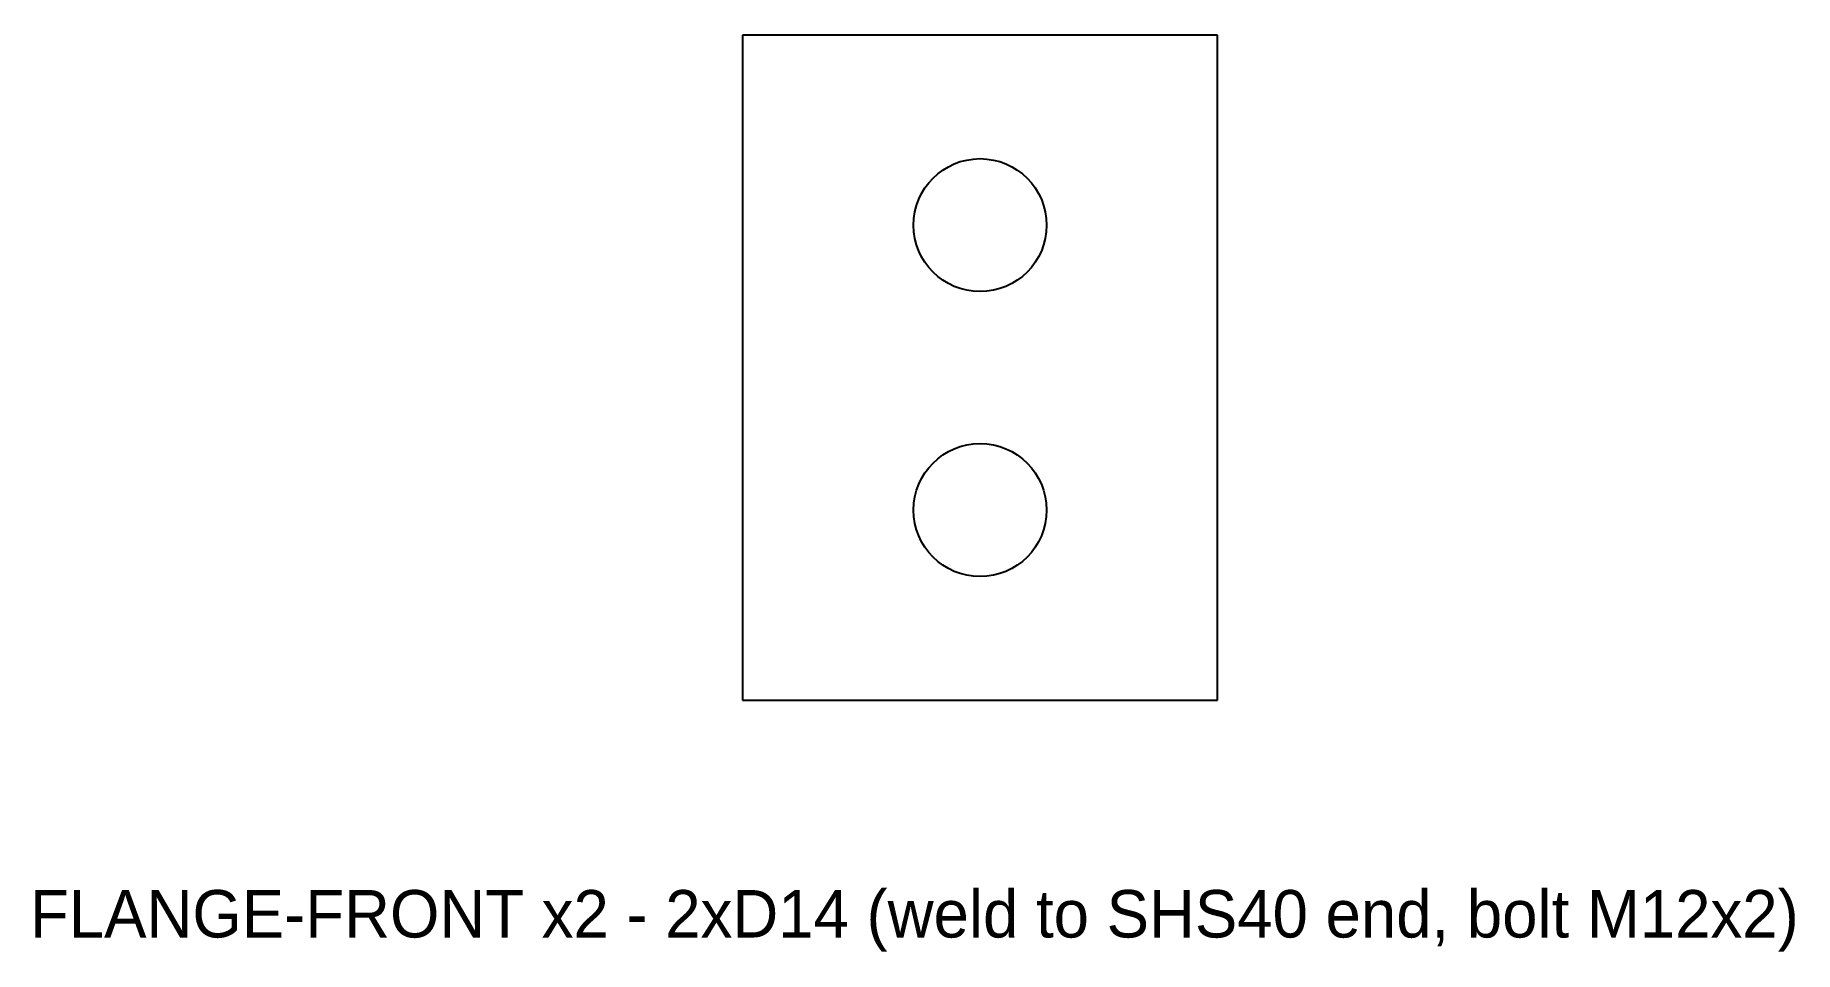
# Model space of a CAD drawing. Header units: metres. Extents: x -99 to 86, y -62 to 35.
import ezdxf

# ---------------------------------------------------------------- set-up
doc = ezdxf.new("R2010")
doc.units = ezdxf.units.M

msp = doc.modelspace()

# ---------------------------------------------------------------- linework, layer by layer
for p, q in [((25, 35), (-25, 35)), ((-25, 35), (-25, -35)), ((25, -35), (25, 35)), ((-25, -35), (25, -35))]:
    msp.add_line(p, q)
for centre in [(0, 15), (0, -15)]:
    msp.add_circle(centre, 7)

# ---------------------------------------------------------------- texts
at = {"layer": 'NOTES'}
msp.add_text('FLANGE-FRONT x2 - 2xD14 (weld to SHS40 end, bolt M12x2)', height=5, dxfattribs=at).set_placement((-100, -60))

doc.saveas('drawing.dxf')
